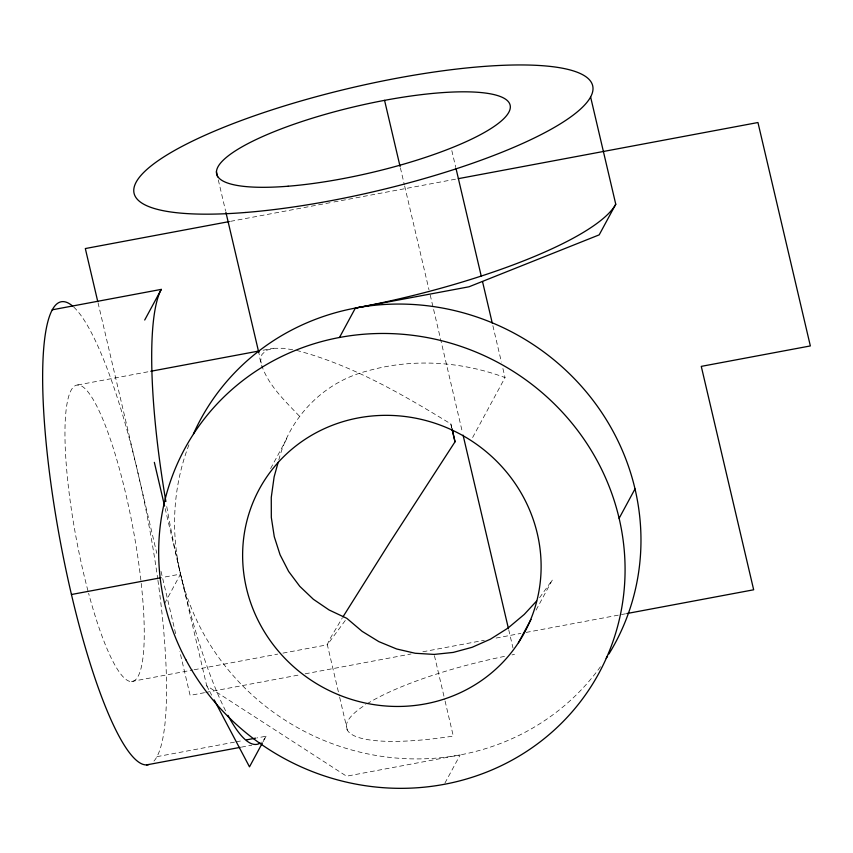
<?xml version="1.0" encoding="UTF-8"?>
<svg xmlns="http://www.w3.org/2000/svg" width="853" height="853" viewBox="0 0 853 853"><rect width="100%" height="100%" fill="white"/><g stroke="black" fill="none" stroke-linecap="round" stroke-linejoin="round"><path stroke-width="0.64" stroke-dasharray="4.26 3.2" d="M278.824 459.927C289.903 416.563 324.172 381.792 367.654 370.895C412.617 358.132 461.398 361.341 505.04 377.57L472.263 438.197M282.94 653.121L327.328 644.804L329.002 640.454L342.298 617.956M164.629 603.476L180.537 574.069L162.358 577.47M270.604 468.606L288.293 435.904M262.991 741.886L266.051 736.214L256.966 737.92M536.068 610.098L552.456 579.784L539.224 598.177M444.882 783.182L460.172 754.905L346.542 776.198L206.725 685.78L165.173 508.58M345.273 620.483L327.328 644.804M292.664 349.751L283.676 348.291L273.525 348.28L266.243 350.359L261.935 354.485L260.698 360.595L262.287 367.44M230.577 221.332L332.659 202.214M333.96 201.969L456.973 178.917M77.687 384.97L150.8 371.268M263.076 350.231L273.525 348.28M131.49 681.494L192.853 670M194.153 669.754L277.715 654.102M204.485 692.689L190.102 695.376L179.812 651.468M205.797 692.444L299.936 674.798M305.171 673.817L411.082 653.974M422.853 651.777L484.312 640.262M496.073 638.055L520.916 633.395M526.152 632.414L625.526 613.797M156.973 756.654L234.884 742.057M236.185 741.811L242.678 740.596M241.41 747.132L251.795 745.191M296.513 350.38C351.98 365.009 402.264 394.203 450.832 423.93L451.77 427.694M299.36 416.115C282.535 398.298 262.297 379.852 259.184 354.123M206.725 685.78L211.683 695.174M451.823 150.618L455.769 167.476M492.874 325.697L501.393 362.013M502.907 368.496L505.04 377.57M400.388 167.828L404.343 184.696M404.653 185.997L428.995 289.807M430.211 294.989L462.465 432.535M508.719 629.77L512.973 647.939M450.832 423.93L451.727 427.769M434.444 655.712L444.786 699.78M445.085 701.081L453.295 736.075A150.746 34.003 -13.2 0 1 365.83 704.567M218.304 179.908L225.576 210.926M327.189 644.122L339.345 695.963M339.654 697.253L347.331 730.104M98.042 302.794L156.792 553.32M161.036 571.403L176.176 635.975M225.587 710.805A235.545 45.049 79.4 0 1 166.314 504.059M266.051 736.214A235.545 45.049 79.4 0 1 261.285 742.302M600.427 666.747A235.545 225.011 28.4 0 1 300.864 729.475A235.545 225.011 28.4 0 1 189.025 444.562M73.753 307.08A235.545 45.049 79.4 0 1 157.741 579.038M157.922 580.339A235.545 45.049 79.4 0 1 153.06 761.996M87.944 590.777A150.746 28.831 79.4 0 1 81.525 386.014A150.746 28.831 79.4 0 1 144.05 621.325A150.746 28.831 79.4 0 1 88.616 593.315M367.046 703.81A150.746 34.003 -13.2 0 1 505.584 656.16M511.96 654.901A150.746 34.003 -13.2 0 1 514.498 654.422"/><path stroke-width="1.28" d="M278.153 462.347L274.122 476.902L271.265 497.406L271.318 517.451L274.271 536.686L280.072 554.781L288.623 571.425L299.787 586.342L313.36 599.275L329.119 609.991L346.787 618.318L362.152 631.359L378.86 641.637L396.634 648.973L415.166 653.259L434.145 654.422L453.231 652.417L472.114 647.299L490.454 639.164L507.951 628.117L524.296 614.384L536.59 601.045M144.711 320.014L161.27 289.38L52.193 309.82M339.483 337.489L355.381 308.072A235.545 53.121 -13.2 0 0 615.759 204.23L590.607 96.986M262.372 743.016L249.492 766.847L214.167 699.876M615.759 204.23L599.19 234.863L469.001 286.789L355.381 308.072M518.421 642.735A150.746 144.008 28.4 0 0 397.125 415.731A150.746 144.008 28.4 0 0 260.069 624.225A150.746 144.008 28.4 0 0 518.421 642.735L531.024 619.427M619.118 518.325L635.016 488.918M342.97 616.858L389.597 542.743L455.022 441.811L452.079 428.952M229.276 221.577L85.321 248.554L97.743 301.504M458.285 178.672L757.954 122.523L810.35 345.934L701.273 366.374L753.668 589.786L626.827 613.552M150.8 371.268L259.163 350.967M71.46 594.509L161.057 577.716M246.581 739.86L255.665 738.154M146.62 764.896L240.109 747.377M456.078 168.777L481.316 276.415M482.531 281.607L492.266 323.106M384.564 100.355L400.089 166.527M463.072 435.137L508.409 628.469M452.037 429.038L455.022 441.811M216.406 171.698L217.622 176.88M225.885 212.216L258.917 353.067M154.34 462.358L164.576 506.021M260.229 743.048A235.545 45.049 79.4 0 1 227.943 715.336M165.877 501.532A235.545 45.049 79.4 0 1 161.27 289.38M607.581 656.138A235.545 225.011 28.4 0 1 606.206 658.292M193.45 433.91A235.545 225.011 28.4 0 1 512.93 332.563A235.545 225.011 28.4 0 1 608.935 653.963M148.944 764.512A235.545 45.049 79.4 0 1 55.946 516.843A235.545 45.049 79.4 0 1 72.75 306.184M185.933 659.849A235.545 225.011 28.4 0 0 589.604 688.776A235.545 225.011 28.4 0 0 400.078 334.077A235.545 225.011 28.4 0 0 185.933 659.849M245.792 212.461A235.545 53.121 -13.2 0 0 592.984 89.352A235.545 53.121 -13.2 0 0 251.315 116.882A235.545 53.121 -13.2 0 0 245.792 212.461M288.122 186.221A150.746 34.003 -13.2 0 0 510.318 107.435A150.746 34.003 -13.2 0 0 291.651 125.05A150.746 34.003 -13.2 0 0 288.122 186.221"/></g></svg>
